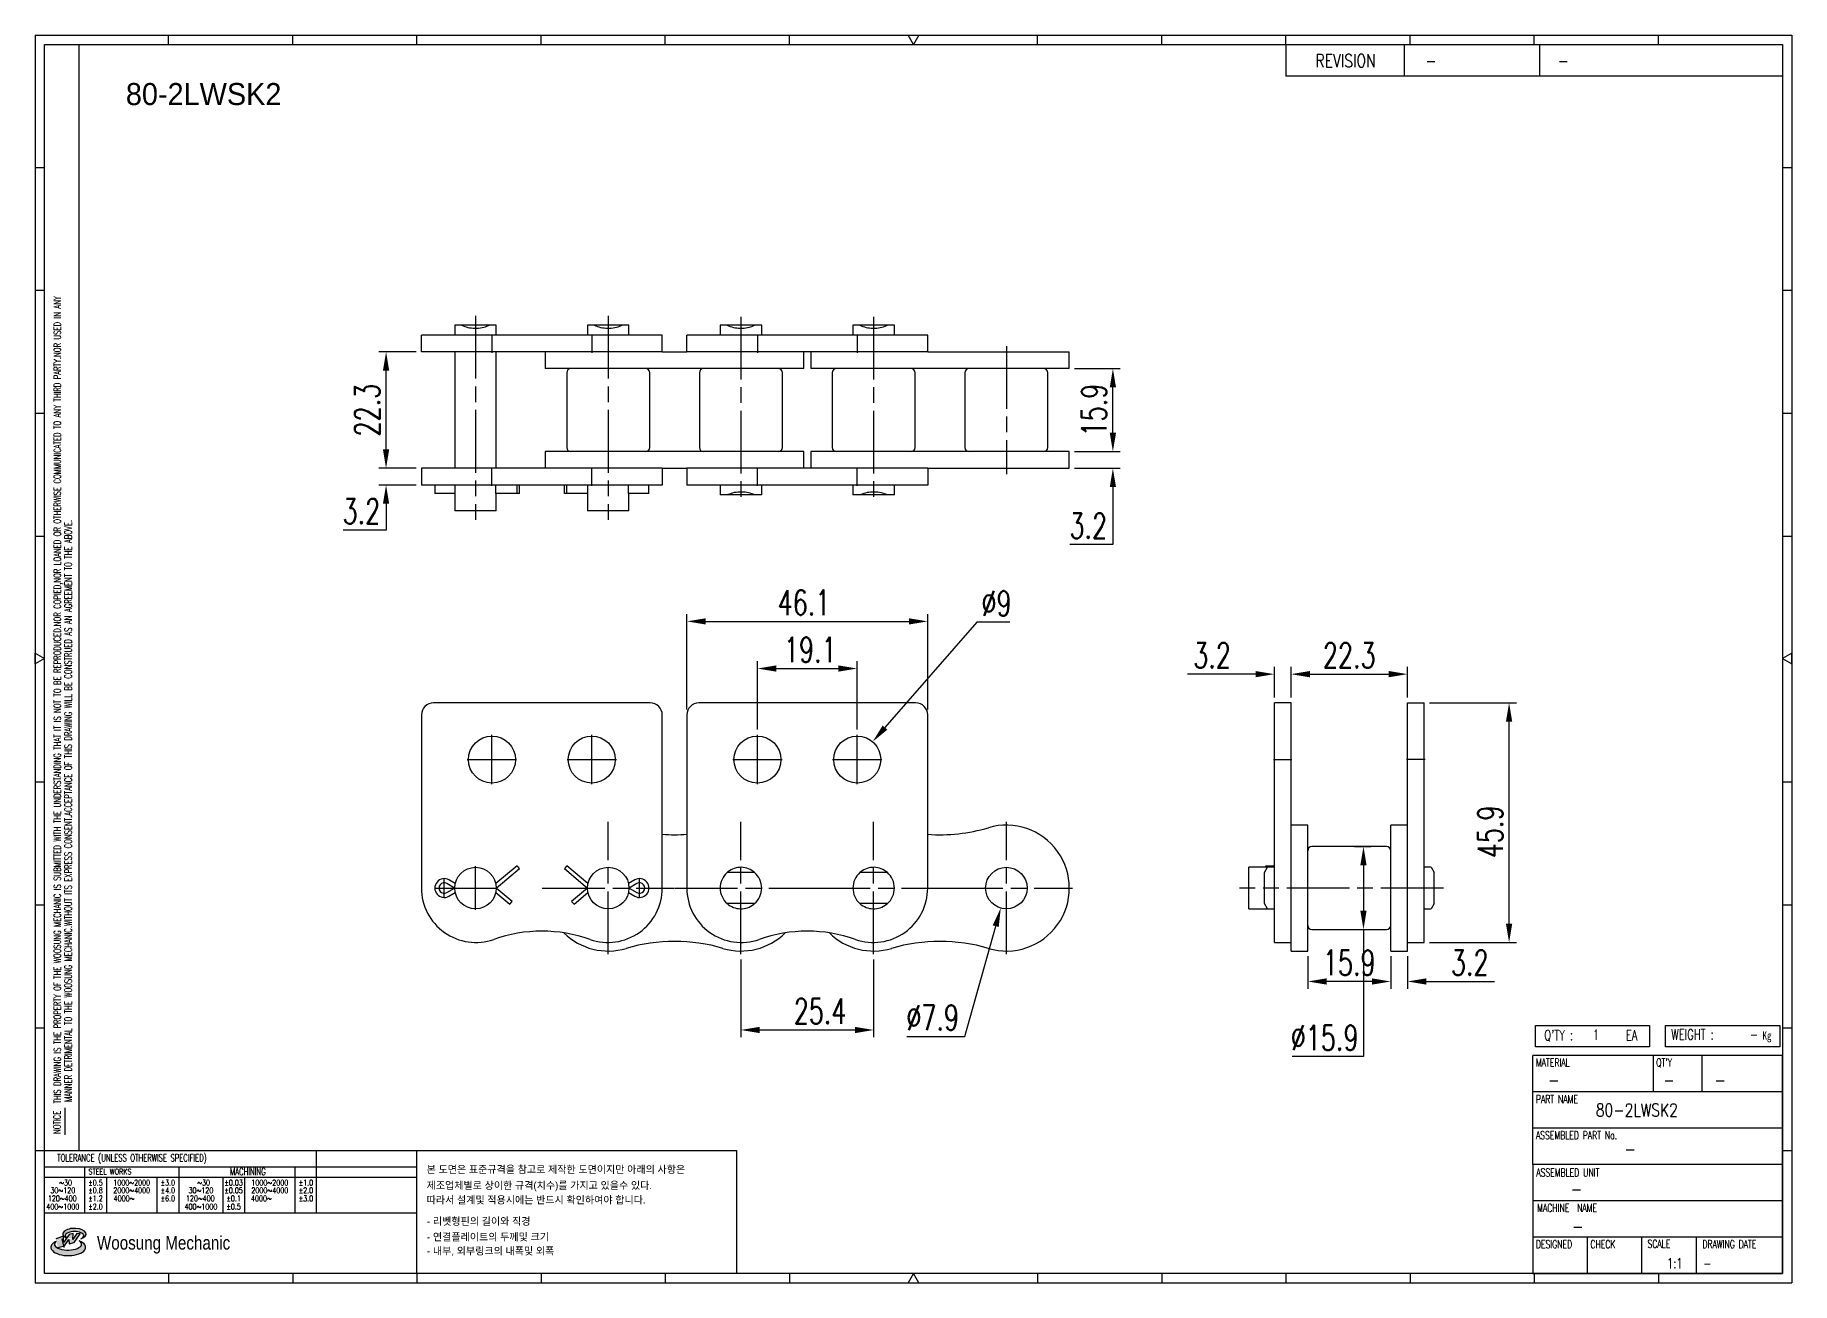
# Model space of a CAD drawing. Header units: millimetres. Extents: x 1209 to 1546, y 59 to 298.
import ezdxf
from ezdxf.enums import TextEntityAlignment as Align

# ---------------------------------------------------------------- set-up
doc = ezdxf.new("R2010")
doc.units = ezdxf.units.MM
doc.linetypes.add('AM_ISO08W050', pattern=[18, 12, -1.5, 3, -1.5])
doc.layers.get('Defpoints').update_dxf_attribs({"color": 80})
doc.layers.add('CL1', color=140, linetype='AM_ISO08W050', lineweight=25)
for name, color, linetype in [('S-DIM', 7, 'Continuous'), ('TITLE', 7, 'Continuous'), ('도면레이아웃', 7, 'Continuous')]:
    doc.layers.add(name, color=color, linetype=linetype)
doc.styles.add('HAN', font='ROMANS.shx', dxfattribs={"width": 0.7, "bigfont": 'whgtxt.shx'})
doc.styles.add('HKD_ST2', font='romans.shx', dxfattribs={"width": 0.7, "height": 4, "bigfont": '@extfont2.shx'})
doc.styles.add('HSG', font='SIMPLEX.shx', dxfattribs={"width": 0.7, "bigfont": 'HSG.shx'})
doc.styles.add('MtXpl_', font='Gulim.ttf')
doc.styles.add('SLDTEXTSTYLE4', font='arial.ttf', dxfattribs={"width": 0.8})
doc.dimstyles.new('AP2', dxfattribs={"dimscale": 2, "dimtxt": 2.4, "dimasz": 1.8, "dimexe": 0.7, "dimexo": 0.5, "dimgap": 0.6, "dimtad": 1, "dimtoh": 1, "dimdec": 1, "dimrnd": 0.01, "dimzin": 9, "dimdsep": 46, "dimtxsty": 'HSG', "dimcen": 0, "dimclrd": 251, "dimclre": 251, "dimclrt": 60, "dimazin": 2, "dimtp": 1, "dimtm": 1, "dimtfac": 0.5, "dimtdec": 1, "dimtofl": 0, "dimtmove": 0, "dimatfit": 3, "dimfxl": 0, "dimtvp": 1, "dimtolj": 2, "dimlwd": -1, "dimlwe": -1, "dimarcsym": 0})

# ---------------------------------------------------------------- blocks, each defined once
blk = doc.blocks.new('MAST')
at = {"layer": '도면레이아웃'}
h = blk.add_hatch(color=10, dxfattribs=at)
h.paths.add_polyline_path([(1.544, 35.177), (1.554, 34.966), (1.779, 35.034), (2.054, 35.422), (1.908, 35.446), (1.728, 35.167), (1.741, 35.439), (1.547, 35.405), (1.292, 35.041), (1.295, 35.33), (0.943, 35.208), (1.03, 34.8), (1.336, 34.885)])
edge = h.paths.add_edge_path()
edge.add_ellipse((1.795, 35.421), major_axis=(-0.53, 0), ratio=0.487785, start_angle=122.36065, end_angle=403.39574)
edge.add_line((1.411, 35.244), (1.419, 35.261))
edge.add_ellipse((1.798, 35.344), major_axis=(-0.423, 0), ratio=0.444396, start_angle=131.58977, end_angle=386.19408, ccw=False)
edge = h.paths.add_edge_path()
edge.add_ellipse((1.512, 34.815), major_axis=(-0.793, 0), ratio=0.480113, start_angle=314.67633, end_angle=590.85213)
edge.add_ellipse((1.501, 34.958), major_axis=(-0.62, 0), ratio=0.43311, start_angle=331.7024, end_angle=574.42495, ccw=False)
at = {"color": 140}
for p, q in [((0, 90.118), (80.15, 90.118)), ((0, 90.118), (0, 33.191)), ((80.15, 90.118), (80.15, 33.191)), ((57.068, 89.693), (57.068, 88.246)), ((62.47, 89.693), (62.47, 88.246)), ((68.635, 89.693), (68.635, 88.246)), ((79.725, 88.246), (57.068, 88.246)), ((68.449, 43.961), (68.449, 44.936)), ((68.449, 44.936), (73.654, 44.936)), ((73.654, 44.936), (73.654, 43.961)), ((74.39, 43.961), (74.39, 44.936)), ((74.39, 44.936), (79.595, 44.936)), ((79.595, 44.936), (79.595, 43.961)), ((68.336, 38.59), (68.336, 43.563)), ((79.725, 43.563), (68.336, 43.563)), ((73.654, 43.961), (68.449, 43.961)), ((73.827, 43.563), (73.827, 41.905)), ((79.595, 43.961), (74.39, 43.961)), ((76.037, 43.563), (76.037, 41.905)), ((79.725, 38.59), (79.725, 43.563)), ((79.725, 41.905), (68.336, 41.905)), ((79.725, 40.248), (68.336, 40.248)), ((68.336, 38.59), (68.336, 33.616)), ((79.725, 38.59), (68.336, 38.59)), ((79.725, 33.616), (79.725, 38.59)), ((79.725, 36.932), (68.336, 36.932)), ((79.725, 35.274), (68.336, 35.274)), ((70.822, 33.616), (70.822, 35.274)), ((73.309, 33.616), (73.309, 35.274)), ((75.796, 33.616), (75.796, 35.274)), ((0, 33.191), (80.15, 33.191)), ((68.336, 33.616), (79.725, 33.616))]:
    blk.add_line(p, q, dxfattribs=at)
for p, q in [((6.089, 89.693), (6.089, 90.118)), ((11.753, 89.693), (11.753, 90.118)), ((17.418, 89.693), (17.418, 90.118)), ((23.082, 89.693), (23.082, 90.118)), ((28.746, 89.693), (28.746, 90.118)), ((34.411, 89.693), (34.411, 90.118)), ((45.739, 89.693), (45.739, 90.118)), ((51.404, 89.693), (51.404, 90.118)), ((57.068, 89.693), (57.068, 90.118)), ((62.732, 89.693), (62.732, 90.118)), ((68.397, 89.693), (68.397, 90.118)), ((74.061, 89.693), (74.061, 90.118)), ((0, 84.085), (0.425, 84.085)), ((79.725, 84.085), (80.15, 84.085)), ((0, 78.478), (0.425, 78.478)), ((79.725, 78.478), (80.15, 78.478)), ((0, 72.87), (0.425, 72.87)), ((79.725, 72.87), (80.15, 72.87)), ((0, 67.262), (0.425, 67.262)), ((79.725, 67.262), (80.15, 67.262)), ((0, 56.047), (0.425, 56.047)), ((79.725, 56.047), (80.15, 56.047)), ((0, 50.439), (0.425, 50.439)), ((79.725, 50.439), (80.15, 50.439)), ((0, 44.832), (0.425, 44.832)), ((79.725, 44.832), (80.15, 44.832)), ((1.377, 39.947), (1.377, 41.174)), ((0, 39.224), (0.425, 39.224)), ((79.725, 39.224), (80.15, 39.224)), ((6.089, 33.616), (6.089, 33.191)), ((11.753, 33.616), (11.753, 33.191)), ((17.418, 33.616), (17.418, 33.191)), ((23.082, 33.616), (23.082, 33.191)), ((28.746, 33.616), (28.746, 33.191)), ((34.411, 33.616), (34.411, 33.191)), ((45.739, 33.616), (45.739, 33.191)), ((51.404, 33.616), (51.404, 33.191)), ((57.068, 33.616), (57.068, 33.191)), ((62.732, 33.616), (62.732, 33.191)), ((68.397, 33.616), (68.397, 33.191)), ((74.061, 33.616), (74.061, 33.191))]:
    blk.add_line(p, q)
at = {"color": 2}
for p, q in [((2.017, 39.224), (2.017, 89.693)), ((0.425, 39.224), (17.418, 39.224)), ((0.425, 38.487), (17.418, 38.487)), ((2.257, 38.487), (2.257, 36.382)), ((6.557, 38.5), (6.557, 36.382)), ((11.857, 38.487), (11.857, 36.382)), ((12.816, 39.224), (12.816, 36.382)), ((17.418, 33.616), (17.418, 39.224)), ((0.425, 38.012), (17.418, 38.012)), ((3.257, 38.012), (3.257, 36.382)), ((5.557, 38.012), (5.557, 36.382)), ((8.557, 38.012), (8.557, 36.382)), ((9.557, 38.026), (9.557, 36.382)), ((0.425, 36.382), (17.418, 36.382))]:
    blk.add_line(p, q, dxfattribs=at)
for points in [[(40.075, 89.693), (39.83, 90.118), (40.32, 90.118)], [(0.425, 61.679), (0, 61.433), (0, 61.924)], [(79.725, 61.679), (80.15, 61.433), (80.15, 61.924)], [(40.075, 33.616), (39.83, 33.191), (40.32, 33.191)]]:
    blk.add_lwpolyline(points, close=True)
at = {"color": 140}
blk.add_lwpolyline([(0.425, 89.693), (79.725, 89.693), (79.725, 33.616), (0.425, 33.616)], close=True, dxfattribs=at)
at = {"layer": '도면레이아웃'}
for p, q in [((1.295, 35.33), (0.943, 35.208)), ((1.547, 35.405), (1.292, 35.041)), ((1.292, 35.041), (1.295, 35.33)), ((1.741, 35.439), (1.547, 35.405)), ((1.908, 35.446), (1.728, 35.167)), ((1.728, 35.167), (1.741, 35.439)), ((1.779, 35.034), (2.054, 35.422)), ((2.054, 35.422), (1.908, 35.446)), ((1.03, 34.8), (1.336, 34.885)), ((1.224, 35.208), (1.311, 34.8)), ((1.224, 35.208), (1.224, 35.208)), ((1.336, 34.885), (1.544, 35.177)), ((1.419, 35.261), (1.411, 35.244)), ((1.544, 35.177), (1.554, 34.966)), ((1.554, 34.966), (1.779, 35.034))]:
    blk.add_line(p, q, dxfattribs=at)
for centre, major_axis, ratio, start_param, end_param in [((1.795, 35.421), (-0.53, 0), 0.487785, 2.135596, 7.040584), ((1.798, 35.344), (-0.423, 0), 0.444396, 2.296675, 6.740358), ((1.512, 34.815), (-0.793, 0), 0.480113, 5.492138, 10.312315), ((1.501, 34.958), (-0.62, 0), 0.43311, 5.789299, 10.025607)]:
    blk.add_ellipse(centre, major_axis=major_axis, ratio=ratio, start_param=start_param, end_param=end_param, dxfattribs=at)
for s, height, style, width, p in [('REVISION', 0.5806, 'HAN', 0.8, (58.415, 88.664)), ('-', 0.581, 'HAN', 0.8, (63.426, 88.664)), ('-', 0.581, 'HAN', 0.8, (69.468, 88.664)), ("Q'TY : ", 0.4746, 'HKD_ST2', 0.7, (68.857, 44.253)), ('1', 0.475, 'HKD_ST2', 0.7, (71.071, 44.275)), ('EA', 0.4746, 'HKD_ST2', 0.7, (72.578, 44.253)), ('WEIGHT : ', 0.4746, 'HKD_ST2', 0.7, (74.65, 44.286)), ('-', 0.581, 'HAN', 0.8, (69.029, 42.157)), ('-', 0.581, 'HAN', 0.8, (74.289, 42.157)), ('-', 0.581, 'HAN', 0.8, (76.623, 42.157)), ('-', 0.581, 'HAN', 0.8, (72.515, 39.013)), ('-', 0.581, 'HAN', 0.8, (70.067, 37.189)), ('-', 0.581, 'HAN', 0.8, (70.126, 35.48)), ('1:1', 0.4746, 'HKD_ST2', 0.7, (74.458, 33.848)), ('-', 0.475, 'HKD_ST2', 0.7, (76.112, 33.837))]:
    blk.add_text(s, height=height, dxfattribs=dict(style=style, width=width)).set_placement(p)
at = {"color": 6, "style": 'HKD_ST2', "width": 0.7}
for s, p in [(' THIS DRAWING IS THE PROPERTY OF THE WOOSUNG MECHANIC IS SUBMITTED WITH THE UNDERSTANDING THAT IT IS NOT TO BE REPRODUCED.NOR COPIED,NOR LOANED OR OTHERWISE COMMUNICATED TO ANY THIRD PARTY.NOR USED IN ANY', (1.173, 41.217)), ('MANNER DETRIMENTAL TO THE WOOSUNG MECHANIC.WITHOUT ITS EXPRESS CONSENT.ACCEPTANCE OF THIS DRAWING WILL BE CONSTRUED AS AN AGREEMENT TO THE ABOVE.', (1.672, 41.447))]:
    blk.add_text(s, height=0.326266, rotation=90, dxfattribs=at).set_placement(p)
at = {"style": 'HKD_ST2', "width": 0.7}
blk.add_text('-', height=0.475, dxfattribs=at).set_placement((78.613, 44.286), align=Align.RIGHT)
at = {"color": 254, "style": 'HKD_ST2', "width": 0.7}
for s, height, p in [('MATERIAL', 0.3651, (68.474, 43.425)), ("QT'Y", 0.3651, (73.965, 43.425)), ('PART NAME', 0.3651, (68.474, 41.756)), ('ASSEMBLED PART No.', 0.36511, (68.474, 40.109)), ('ASSEMBLED UNIT', 0.36511, (68.49, 38.408)), ('MACHINE  NAME', 0.36511, (68.532, 36.794)), ('DESIGNED', 0.3651, (68.474, 35.136)), ('CHECK', 0.3651, (70.961, 35.136)), ('SCALE', 0.3651, (73.566, 35.153)), ('DRAWING DATE', 0.36511, (76.071, 35.141))]:
    blk.add_text(s, height=height, dxfattribs=at).set_placement(p, align=Align.TOP_LEFT)
at = {"style": 'HKD_ST2', "width": 0.7}
blk.add_text('NOTICE', height=0.3263, rotation=90, dxfattribs=at).set_placement((1.163, 39.988))
blk.add_text('TOLERANCE (UNLESS OTHERWISE SPECIFIED)', height=0.32627, dxfattribs=at).set_placement((4.417, 38.896), align=Align.MIDDLE_CENTER)
at = {"color": 4, "style": 'HKD_ST2', "width": 0.7}
for s, height, p in [('%%12630', 0.261, (1.389, 37.762)), ('1000%%1262000', 0.26101, (4.407, 37.762)), ('%%12630', 0.261, (7.689, 37.762)), ('1000%%1262000', 0.26101, (10.707, 37.762)), ('120%%126400', 0.26101, (1.237, 37.045)), ('30%%126120', 0.261, (1.263, 37.411)), ('4000%%126', 0.261, (4.061, 37.045)), ('2000%%1264000', 0.26101, (4.407, 37.411)), ('120%%126400', 0.26101, (7.537, 37.045)), ('30%%126120', 0.261, (7.563, 37.411)), ('4000%%126', 0.261, (10.321, 37.045)), ('2000%%1264000', 0.26101, (10.707, 37.411)), ('400%%1261000', 0.26101, (1.263, 36.67)), ('400%%1261000', 0.26101, (7.563, 36.67))]:
    blk.add_text(s, height=height, dxfattribs=at).set_placement(p, align=Align.MIDDLE_CENTER)
for s, height, p in [('%%P0.5', 0.261, (2.757, 37.762)), ('STEEL WORKS', 0.26101, (3.416, 38.268)), ('%%P3.0', 0.261, (6.057, 37.762)), ('%%P0.03', 0.261, (9.057, 37.762)), ('MACHINING', 0.3263, (9.707, 38.27)), ('%%P1.0', 0.261, (12.357, 37.762)), ('%%P0.8', 0.261, (2.757, 37.411)), ('%%P1.2', 0.261, (2.757, 37.045)), ('%%P4.0', 0.261, (6.057, 37.411)), ('%%P6.0', 0.261, (6.057, 37.045)), ('%%P0.05', 0.261, (9.057, 37.411)), ('%%P0.1', 0.261, (9.057, 37.045)), ('%%P2.0', 0.261, (12.357, 37.411)), ('%%P3.0', 0.261, (12.357, 37.045)), ('%%P2.0', 0.261, (2.757, 36.67)), ('%%P0.5', 0.261, (9.057, 36.67))]:
    blk.add_text(s, height=height, dxfattribs=at).set_placement(p, align=Align.MIDDLE)
at = {"color": 1, "style": 'SLDTEXTSTYLE4', "width": 0.8}
blk.add_text('Woosung Mechanic', height=0.61957, dxfattribs=at).set_placement((2.822, 34.711))
at = {"layer": 'TITLE', "width": 0.8}
blk.add_text('Kg', height=0.3789, dxfattribs=at).set_placement((78.807, 44.286))
blk = doc.blocks.new('*D2')
at = {"layer": 'Defpoints', "color": 0, "transparency": 16777216}
for p in [(1468.94, 122.27), (1472.14, 122.27), (1468.94, 116.44)]:
    blk.add_point(p, dxfattribs=at)
at = {"layer": 'S-DIM', "color": 251, "linetype": 'ByBlock', "transparency": 16777216}
for p, q in [((1468.94, 121.27), (1468.94, 115.04)), ((1472.14, 121.27), (1472.14, 115.04)), ((1465.34, 116.44), (1461.74, 116.44)), ((1475.74, 116.44), (1488.78, 116.44))]:
    blk.add_line(p, q, dxfattribs=at)
at = {"layer": 'S-DIM', "color": 251, "transparency": 16777216}
for points in [[(1465.34, 117.04), (1465.34, 115.84), (1468.94, 116.44)], [(1475.74, 117.04), (1475.74, 115.84), (1472.14, 116.44)]]:
    blk.add_solid(points, dxfattribs=at)
at = {"layer": 'S-DIM', "color": 60, "transparency": 16777216, "insert": (1484.06, 120.04), "char_height": 4.8, "attachment_point": 5, "style": 'HSG'}
blk.add_mtext('\\A2;3.2', dxfattribs=at)
blk = doc.blocks.new('*D3')
at = {"layer": 'Defpoints', "color": 0, "transparency": 16777216}
for p in [(1453.06, 122.27), (1468.94, 122.27), (1453.06, 116.44)]:
    blk.add_point(p, dxfattribs=at)
at = {"layer": 'S-DIM', "color": 251, "linetype": 'ByBlock', "transparency": 16777216}
for p, q in [((1453.06, 121.27), (1453.06, 115.04)), ((1468.94, 121.27), (1468.94, 115.04)), ((1465.34, 116.44), (1456.66, 116.44))]:
    blk.add_line(p, q, dxfattribs=at)
at = {"layer": 'S-DIM', "color": 251, "transparency": 16777216}
for points in [[(1456.66, 117.04), (1456.66, 115.84), (1453.06, 116.44)], [(1465.34, 117.04), (1465.34, 115.84), (1468.94, 116.44)]]:
    blk.add_solid(points, dxfattribs=at)
at = {"layer": 'S-DIM', "color": 60, "transparency": 16777216, "insert": (1461, 120.04), "char_height": 4.8, "attachment_point": 5, "style": 'HSG'}
blk.add_mtext('\\A2;15.9', dxfattribs=at)
blk = doc.blocks.new('*D4')
at = {"layer": 'Defpoints', "color": 0, "transparency": 16777216}
for p in [(1461, 142.26), (1463.72, 142.26), (1461, 126.38)]:
    blk.add_point(p, dxfattribs=at)
at = {"layer": 'S-DIM', "color": 251, "linetype": 'ByBlock', "transparency": 16777216}
for p, q in [((1462, 142.26), (1465.12, 142.26)), ((1463.72, 138.66), (1463.72, 129.98)), ((1462, 126.38), (1465.12, 126.38)), ((1463.72, 126.38), (1463.72, 102.08)), ((1463.72, 102.08), (1450.04, 102.08))]:
    blk.add_line(p, q, dxfattribs=at)
at = {"layer": 'S-DIM', "color": 251, "transparency": 16777216}
for points in [[(1463.12, 138.66), (1464.32, 138.66), (1463.72, 142.26)], [(1463.12, 129.98), (1464.32, 129.98), (1463.72, 126.38)]]:
    blk.add_solid(points, dxfattribs=at)
at = {"layer": 'S-DIM', "color": 60, "transparency": 16777216, "insert": (1456.28, 105.68), "char_height": 4.8, "attachment_point": 5, "style": 'HSG'}
blk.add_mtext('\\A2;%%c15.9', dxfattribs=at)
blk = doc.blocks.new('*D5')
at = {"layer": 'Defpoints', "color": 0, "transparency": 16777216}
for p in [(1449.86, 175.26), (1446.66, 169.77), (1449.86, 169.77)]:
    blk.add_point(p, dxfattribs=at)
at = {"layer": 'S-DIM', "color": 251, "linetype": 'ByBlock', "transparency": 16777216}
for p, q in [((1443.06, 175.26), (1430.02, 175.26)), ((1446.66, 170.77), (1446.66, 176.66)), ((1449.86, 170.77), (1449.86, 176.66)), ((1453.46, 175.26), (1457.06, 175.26))]:
    blk.add_line(p, q, dxfattribs=at)
at = {"layer": 'S-DIM', "color": 251, "transparency": 16777216}
for points in [[(1443.06, 175.86), (1443.06, 174.66), (1446.66, 175.26)], [(1453.46, 175.86), (1453.46, 174.66), (1449.86, 175.26)]]:
    blk.add_solid(points, dxfattribs=at)
at = {"layer": 'S-DIM', "color": 60, "transparency": 16777216, "insert": (1434.74, 178.86), "char_height": 4.8, "attachment_point": 5, "style": 'HSG'}
blk.add_mtext('\\A2;3.2', dxfattribs=at)
blk = doc.blocks.new('*D6')
at = {"layer": 'Defpoints', "color": 0, "transparency": 16777216}
for p in [(1472.14, 175.26), (1449.86, 169.77), (1472.14, 169.77)]:
    blk.add_point(p, dxfattribs=at)
at = {"layer": 'S-DIM', "color": 251, "linetype": 'ByBlock', "transparency": 16777216}
for p, q in [((1449.86, 170.77), (1449.86, 176.66)), ((1453.46, 175.26), (1468.54, 175.26)), ((1472.14, 170.77), (1472.14, 176.66))]:
    blk.add_line(p, q, dxfattribs=at)
at = {"layer": 'S-DIM', "color": 251, "transparency": 16777216}
for points in [[(1453.46, 175.86), (1453.46, 174.66), (1449.86, 175.26)], [(1468.54, 175.86), (1468.54, 174.66), (1472.14, 175.26)]]:
    blk.add_solid(points, dxfattribs=at)
at = {"layer": 'S-DIM', "color": 60, "transparency": 16777216, "insert": (1461, 178.86), "char_height": 4.8, "attachment_point": 5, "style": 'HSG'}
blk.add_mtext('\\A2;22.3', dxfattribs=at)
blk = doc.blocks.new('*D7')
at = {"layer": 'Defpoints', "color": 0, "transparency": 16777216}
for p in [(1475.34, 169.77), (1491.59, 169.77), (1475.34, 123.92)]:
    blk.add_point(p, dxfattribs=at)
at = {"layer": 'S-DIM', "color": 251, "linetype": 'ByBlock', "transparency": 16777216}
for p, q in [((1476.34, 169.77), (1492.99, 169.77)), ((1491.59, 127.52), (1491.59, 166.17)), ((1476.34, 123.92), (1492.99, 123.92))]:
    blk.add_line(p, q, dxfattribs=at)
at = {"layer": 'S-DIM', "color": 251, "transparency": 16777216}
for points in [[(1490.99, 166.17), (1492.19, 166.17), (1491.59, 169.77)], [(1490.99, 127.52), (1492.19, 127.52), (1491.59, 123.92)]]:
    blk.add_solid(points, dxfattribs=at)
at = {"layer": 'S-DIM', "color": 60, "transparency": 16777216, "insert": (1487.99, 145.07), "char_height": 4.8, "attachment_point": 5, "rotation": 90, "style": 'HSG'}
blk.add_mtext('\\A2;45.9', dxfattribs=at)
blk = doc.blocks.new('*D8')
at = {"layer": 'Defpoints', "color": 0, "transparency": 16777216}
for p in [(1344.57, 121.67), (1369.97, 121.67), (1369.97, 107.16)]:
    blk.add_point(p, dxfattribs=at)
at = {"layer": 'S-DIM', "color": 251, "linetype": 'ByBlock', "transparency": 16777216}
for p, q in [((1344.57, 120.67), (1344.57, 105.76)), ((1369.97, 120.67), (1369.97, 105.76)), ((1348.17, 107.16), (1366.37, 107.16))]:
    blk.add_line(p, q, dxfattribs=at)
at = {"layer": 'S-DIM', "color": 251, "transparency": 16777216}
for points in [[(1348.17, 107.76), (1348.17, 106.56), (1344.57, 107.16)], [(1366.37, 107.76), (1366.37, 106.56), (1369.97, 107.16)]]:
    blk.add_solid(points, dxfattribs=at)
at = {"layer": 'S-DIM', "color": 60, "transparency": 16777216, "insert": (1359.72, 110.76), "char_height": 4.8, "attachment_point": 5, "style": 'HSG'}
blk.add_mtext('\\A2;25.4', dxfattribs=at)
blk = doc.blocks.new('*D9')
at = {"layer": 'Defpoints', "color": 0, "transparency": 16777216}
for p in [(1396.44, 138.15), (1394.3, 130.5)]:
    blk.add_point(p, dxfattribs=at)
at = {"layer": 'S-DIM', "color": 251, "linetype": 'ByBlock', "transparency": 16777216}
for p, q in [((1387.43, 105.94), (1393.33, 127.03)), ((1376.31, 105.94), (1387.43, 105.94))]:
    blk.add_line(p, q, dxfattribs=at)
at = {"layer": 'S-DIM', "color": 251, "transparency": 16777216}
blk.add_solid([(1392.75, 127.19), (1393.91, 126.87), (1394.3, 130.5)], dxfattribs=at)
at = {"layer": 'S-DIM', "color": 60, "transparency": 16777216, "insert": (1381.27, 109.54), "char_height": 4.8, "attachment_point": 5, "style": 'HSG'}
blk.add_mtext('\\A2;∅7.9', dxfattribs=at)
blk = doc.blocks.new('*D10')
at = {"layer": 'Defpoints', "color": 0, "transparency": 16777216}
for p in [(1366.82, 176.34), (1347.72, 163.65), (1366.82, 163.65)]:
    blk.add_point(p, dxfattribs=at)
at = {"layer": 'S-DIM', "color": 251, "linetype": 'ByBlock', "transparency": 16777216}
for p, q in [((1347.72, 164.65), (1347.72, 177.74)), ((1351.32, 176.34), (1363.22, 176.34)), ((1366.82, 164.65), (1366.82, 177.74))]:
    blk.add_line(p, q, dxfattribs=at)
at = {"layer": 'S-DIM', "color": 251, "transparency": 16777216}
for points in [[(1351.32, 176.94), (1351.32, 175.74), (1347.72, 176.34)], [(1363.22, 176.94), (1363.22, 175.74), (1366.82, 176.34)]]:
    blk.add_solid(points, dxfattribs=at)
at = {"layer": 'S-DIM', "color": 60, "transparency": 16777216, "insert": (1357.85, 179.94), "char_height": 4.8, "attachment_point": 5, "style": 'HSG'}
blk.add_mtext('\\A2;19.1', dxfattribs=at)
blk = doc.blocks.new('*D11')
at = {"layer": 'Defpoints', "color": 0, "transparency": 16777216}
for p in [(1380.32, 185.36), (1334.22, 167.47), (1380.32, 167.47)]:
    blk.add_point(p, dxfattribs=at)
at = {"layer": 'S-DIM', "color": 251, "linetype": 'ByBlock', "transparency": 16777216}
for p, q in [((1334.22, 168.47), (1334.22, 186.76)), ((1337.82, 185.36), (1376.72, 185.36)), ((1380.32, 168.47), (1380.32, 186.76))]:
    blk.add_line(p, q, dxfattribs=at)
at = {"layer": 'S-DIM', "color": 251, "transparency": 16777216}
for points in [[(1337.82, 185.96), (1337.82, 184.76), (1334.22, 185.36)], [(1376.72, 185.96), (1376.72, 184.76), (1380.32, 185.36)]]:
    blk.add_solid(points, dxfattribs=at)
at = {"layer": 'S-DIM', "color": 60, "transparency": 16777216, "insert": (1356.65, 188.96), "char_height": 4.8, "attachment_point": 5, "style": 'HSG'}
blk.add_mtext('\\A2;46.1', dxfattribs=at)
blk = doc.blocks.new('*D12')
at = {"layer": 'Defpoints', "color": 0, "transparency": 16777216}
for p in [(1369.77, 162.32), (1363.86, 155.53)]:
    blk.add_point(p, dxfattribs=at)
at = {"layer": 'S-DIM', "color": 251, "linetype": 'ByBlock', "transparency": 16777216}
for p, q in [((1389.72, 185.21), (1372.14, 165.03)), ((1396.04, 185.21), (1389.72, 185.21))]:
    blk.add_line(p, q, dxfattribs=at)
at = {"layer": 'S-DIM', "color": 251, "transparency": 16777216}
blk.add_solid([(1371.69, 165.42), (1372.59, 164.63), (1369.77, 162.32)], dxfattribs=at)
at = {"layer": 'S-DIM', "color": 60, "transparency": 16777216, "insert": (1393.48, 188.81), "char_height": 4.8, "attachment_point": 5, "style": 'HSG'}
blk.add_mtext('\\A2;∅9', dxfattribs=at)
blk = doc.blocks.new('*D13')
at = {"layer": 'Defpoints', "color": 0, "transparency": 16777216}
for p in [(1407.42, 217.86), (1415.76, 217.86), (1407.42, 214.66)]:
    blk.add_point(p, dxfattribs=at)
at = {"layer": 'S-DIM', "color": 251, "linetype": 'ByBlock', "transparency": 16777216}
for p, q in [((1415.76, 221.46), (1415.76, 225.06)), ((1408.42, 217.86), (1417.16, 217.86)), ((1408.42, 214.66), (1417.16, 214.66)), ((1415.76, 211.06), (1415.76, 200.05)), ((1415.76, 200.05), (1407.52, 200.05))]:
    blk.add_line(p, q, dxfattribs=at)
at = {"layer": 'S-DIM', "color": 251, "transparency": 16777216}
for points in [[(1415.16, 221.46), (1416.36, 221.46), (1415.76, 217.86)], [(1415.16, 211.06), (1416.36, 211.06), (1415.76, 214.66)]]:
    blk.add_solid(points, dxfattribs=at)
at = {"layer": 'S-DIM', "color": 60, "transparency": 16777216, "insert": (1411.04, 203.65), "char_height": 4.8, "attachment_point": 5, "style": 'HSG'}
blk.add_mtext('\\A2;3.2', dxfattribs=at)
blk = doc.blocks.new('*D14')
at = {"layer": 'Defpoints', "color": 0, "transparency": 16777216}
for p in [(1407.42, 233.74), (1415.76, 233.74), (1407.42, 217.86)]:
    blk.add_point(p, dxfattribs=at)
at = {"layer": 'S-DIM', "color": 251, "linetype": 'ByBlock', "transparency": 16777216}
for p, q in [((1408.42, 233.74), (1417.16, 233.74)), ((1415.76, 221.46), (1415.76, 230.14)), ((1408.42, 217.86), (1417.16, 217.86))]:
    blk.add_line(p, q, dxfattribs=at)
at = {"layer": 'S-DIM', "color": 251, "transparency": 16777216}
for points in [[(1415.16, 230.14), (1416.36, 230.14), (1415.76, 233.74)], [(1415.16, 221.46), (1416.36, 221.46), (1415.76, 217.86)]]:
    blk.add_solid(points, dxfattribs=at)
at = {"layer": 'S-DIM', "color": 60, "transparency": 16777216, "insert": (1412.16, 225.8), "char_height": 4.8, "attachment_point": 5, "rotation": 90, "style": 'HSG'}
blk.add_mtext('\\A2;15.9', dxfattribs=at)
blk = doc.blocks.new('*D15')
at = {"layer": 'Defpoints', "color": 0, "transparency": 16777216}
for p in [(1276.65, 214.66), (1283.42, 214.66), (1283.42, 211.46)]:
    blk.add_point(p, dxfattribs=at)
at = {"layer": 'S-DIM', "color": 251, "linetype": 'ByBlock', "transparency": 16777216}
for p, q in [((1276.65, 218.26), (1276.65, 221.86)), ((1282.42, 214.66), (1275.25, 214.66)), ((1282.42, 211.46), (1275.25, 211.46)), ((1276.65, 207.86), (1276.65, 202.84)), ((1276.65, 202.84), (1268.41, 202.84))]:
    blk.add_line(p, q, dxfattribs=at)
at = {"layer": 'S-DIM', "color": 251, "transparency": 16777216}
for points in [[(1276.05, 218.26), (1277.25, 218.26), (1276.65, 214.66)], [(1276.05, 207.86), (1277.25, 207.86), (1276.65, 211.46)]]:
    blk.add_solid(points, dxfattribs=at)
at = {"layer": 'S-DIM', "color": 60, "transparency": 16777216, "insert": (1271.93, 206.44), "char_height": 4.8, "attachment_point": 5, "style": 'HSG'}
blk.add_mtext('\\A2;3.2', dxfattribs=at)
blk = doc.blocks.new('*D16')
at = {"layer": 'Defpoints', "color": 0, "transparency": 16777216}
for p in [(1276.65, 236.94), (1283.42, 236.94), (1283.42, 214.66)]:
    blk.add_point(p, dxfattribs=at)
at = {"layer": 'S-DIM', "color": 251, "linetype": 'ByBlock', "transparency": 16777216}
for p, q in [((1282.42, 236.94), (1275.25, 236.94)), ((1276.65, 218.26), (1276.65, 233.34)), ((1282.42, 214.66), (1275.25, 214.66))]:
    blk.add_line(p, q, dxfattribs=at)
at = {"layer": 'S-DIM', "color": 251, "transparency": 16777216}
for points in [[(1276.05, 233.34), (1277.25, 233.34), (1276.65, 236.94)], [(1276.05, 218.26), (1277.25, 218.26), (1276.65, 214.66)]]:
    blk.add_solid(points, dxfattribs=at)
at = {"layer": 'S-DIM', "color": 60, "transparency": 16777216, "insert": (1273.05, 225.8), "char_height": 4.8, "attachment_point": 5, "rotation": 90, "style": 'HSG'}
blk.add_mtext('\\A2;22.3', dxfattribs=at)

msp = doc.modelspace()

# ---------------------------------------------------------------- linework, layer by layer
for p, q in [((1329.52, 240.14), (1283.42, 240.14)), ((1283.42, 236.94), (1283.42, 240.14)), ((1289.8, 242.05), (1289.8, 240.14)), ((1297.74, 242.05), (1289.8, 242.05)), ((1291.14, 242.05), (1291.41, 241.92)), ((1291.41, 241.92), (1291.7, 241.81)), ((1291.7, 241.81), (1292, 241.72)), ((1292, 241.72), (1292.32, 241.63)), ((1292.32, 241.63), (1292.65, 241.57)), ((1292.65, 241.57), (1292.98, 241.52)), ((1292.98, 241.52), (1293.32, 241.49)), ((1293.32, 241.49), (1293.67, 241.48)), ((1293.67, 241.48), (1294.02, 241.48)), ((1294.02, 241.48), (1294.36, 241.5)), ((1294.36, 241.5), (1294.7, 241.54)), ((1294.7, 241.54), (1295.03, 241.6)), ((1295.03, 241.6), (1295.36, 241.67)), ((1295.36, 241.67), (1295.67, 241.76)), ((1295.67, 241.76), (1295.96, 241.86)), ((1295.96, 241.86), (1296.24, 241.98)), ((1296.24, 241.98), (1296.39, 242.05)), ((1297.74, 240.14), (1297.74, 242.05)), ((1315.2, 242.05), (1315.2, 240.14)), ((1323.14, 242.05), (1315.2, 242.05)), ((1316.54, 242.05), (1316.81, 241.92)), ((1316.81, 241.92), (1317.1, 241.81)), ((1317.1, 241.81), (1317.4, 241.72)), ((1317.4, 241.72), (1317.72, 241.63)), ((1317.72, 241.63), (1318.05, 241.57)), ((1318.05, 241.57), (1318.38, 241.52)), ((1318.38, 241.52), (1318.72, 241.49)), ((1318.72, 241.49), (1319.07, 241.48)), ((1319.07, 241.48), (1319.42, 241.48)), ((1319.42, 241.48), (1319.76, 241.5)), ((1319.76, 241.5), (1320.1, 241.54)), ((1320.1, 241.54), (1320.43, 241.6)), ((1320.43, 241.6), (1320.76, 241.67)), ((1320.76, 241.67), (1321.07, 241.76)), ((1321.07, 241.76), (1321.36, 241.86)), ((1321.36, 241.86), (1321.64, 241.98)), ((1321.64, 241.98), (1321.79, 242.05)), ((1323.14, 240.14), (1323.14, 242.05)), ((1329.52, 236.94), (1329.52, 240.14)), ((1380.32, 240.14), (1334.22, 240.14)), ((1334.22, 236.94), (1334.22, 240.14)), ((1340.6, 242.05), (1340.6, 240.14)), ((1348.54, 242.05), (1340.6, 242.05)), ((1341.94, 242.05), (1342.21, 241.92)), ((1342.21, 241.92), (1342.5, 241.81)), ((1342.5, 241.81), (1342.8, 241.72)), ((1342.8, 241.72), (1343.12, 241.63)), ((1343.12, 241.63), (1343.45, 241.57)), ((1343.45, 241.57), (1343.78, 241.52)), ((1343.78, 241.52), (1344.12, 241.49)), ((1344.12, 241.49), (1344.47, 241.48)), ((1344.47, 241.48), (1344.82, 241.48)), ((1344.82, 241.48), (1345.16, 241.5)), ((1345.16, 241.5), (1345.5, 241.54)), ((1345.5, 241.54), (1345.83, 241.6)), ((1345.83, 241.6), (1346.16, 241.67)), ((1346.16, 241.67), (1346.47, 241.76)), ((1346.47, 241.76), (1346.76, 241.86)), ((1346.76, 241.86), (1347.04, 241.98)), ((1347.04, 241.98), (1347.19, 242.05)), ((1348.54, 240.14), (1348.54, 242.05)), ((1366, 242.05), (1366, 240.14)), ((1373.94, 242.05), (1366, 242.05)), ((1367.34, 242.05), (1367.61, 241.92)), ((1367.61, 241.92), (1367.9, 241.81)), ((1367.9, 241.81), (1368.2, 241.72)), ((1368.2, 241.72), (1368.52, 241.63)), ((1368.52, 241.63), (1368.85, 241.57)), ((1368.85, 241.57), (1369.18, 241.52)), ((1369.18, 241.52), (1369.52, 241.49)), ((1369.52, 241.49), (1369.87, 241.48)), ((1369.87, 241.48), (1370.22, 241.48)), ((1370.22, 241.48), (1370.56, 241.5)), ((1370.56, 241.5), (1370.9, 241.54)), ((1370.9, 241.54), (1371.23, 241.6)), ((1371.23, 241.6), (1371.56, 241.67)), ((1371.56, 241.67), (1371.87, 241.76)), ((1371.87, 241.76), (1372.16, 241.86)), ((1372.16, 241.86), (1372.44, 241.98)), ((1372.44, 241.98), (1372.59, 242.05)), ((1373.94, 240.14), (1373.94, 242.05)), ((1380.32, 236.94), (1380.32, 240.14)), ((1329.52, 236.94), (1283.42, 236.94)), ((1289.8, 236.94), (1289.8, 214.66)), ((1297.74, 214.66), (1297.74, 236.94)), ((1307.12, 236.94), (1307.12, 233.74)), ((1329.52, 236.94), (1334.22, 236.94)), ((1380.32, 236.94), (1334.22, 236.94)), ((1356.62, 233.74), (1356.62, 236.94)), ((1357.92, 236.94), (1357.92, 233.74)), ((1380.32, 236.94), (1407.42, 236.94)), ((1407.42, 233.74), (1407.42, 236.94)), ((1356.62, 233.74), (1307.12, 233.74)), ((1311.23, 232.95), (1311.23, 218.65)), ((1327.11, 218.65), (1327.11, 232.95)), ((1336.63, 232.95), (1336.63, 218.65)), ((1352.51, 218.65), (1352.51, 232.95)), ((1407.42, 233.74), (1357.92, 233.74)), ((1362.03, 232.95), (1362.03, 218.65)), ((1377.91, 218.65), (1377.91, 232.95)), ((1387.43, 232.95), (1387.43, 218.65)), ((1403.31, 218.65), (1403.31, 232.95)), ((1307.12, 217.86), (1307.12, 214.66)), ((1356.62, 217.86), (1307.12, 217.86)), ((1356.62, 214.66), (1356.62, 217.86)), ((1357.92, 217.86), (1357.92, 214.66)), ((1407.42, 217.86), (1357.92, 217.86)), ((1407.42, 214.66), (1407.42, 217.86)), ((1329.52, 214.66), (1283.42, 214.66)), ((1283.42, 214.66), (1283.42, 211.46)), ((1329.52, 214.66), (1334.22, 214.66)), ((1329.52, 214.66), (1329.52, 211.46)), ((1380.32, 214.66), (1334.22, 214.66)), ((1334.22, 214.66), (1334.22, 211.46)), ((1380.32, 214.66), (1407.42, 214.66)), ((1380.32, 214.66), (1380.32, 211.46)), ((1329.52, 211.46), (1283.42, 211.46)), ((1285.98, 211.46), (1285.98, 209.86)), ((1289.89, 209.86), (1285.98, 209.86)), ((1289.8, 209.86), (1289.8, 206.55)), ((1289.89, 209.86), (1289.89, 211.46)), ((1297.64, 209.86), (1297.64, 211.46)), ((1302.17, 209.86), (1297.64, 209.86)), ((1297.74, 206.55), (1297.74, 209.86)), ((1301.71, 209.86), (1301.71, 211.46)), ((1302.17, 209.86), (1302.17, 211.46)), ((1310.77, 209.86), (1310.77, 211.46)), ((1315.29, 209.86), (1310.77, 209.86)), ((1311.23, 209.86), (1311.23, 211.46)), ((1315.2, 209.86), (1315.2, 206.55)), ((1315.29, 209.86), (1315.29, 211.46)), ((1323.04, 209.86), (1323.04, 211.46)), ((1326.96, 209.86), (1323.04, 209.86)), ((1323.14, 206.55), (1323.14, 209.86)), ((1326.96, 209.86), (1326.96, 211.46)), ((1380.32, 211.46), (1334.22, 211.46)), ((1340.6, 211.46), (1340.6, 209.55)), ((1348.54, 209.55), (1340.6, 209.55)), ((1342.09, 209.62), (1341.94, 209.55)), ((1342.37, 209.74), (1342.09, 209.62)), ((1342.67, 209.84), (1342.37, 209.74)), ((1342.98, 209.93), (1342.67, 209.84)), ((1343.3, 210), (1342.98, 209.93)), ((1343.64, 210.06), (1343.3, 210)), ((1343.98, 210.1), (1343.64, 210.06)), ((1344.32, 210.12), (1343.98, 210.1)), ((1344.67, 210.12), (1344.32, 210.12)), ((1345.01, 210.11), (1344.67, 210.12)), ((1345.35, 210.08), (1345.01, 210.11)), ((1345.69, 210.03), (1345.35, 210.08)), ((1346.02, 209.96), (1345.69, 210.03)), ((1346.33, 209.88), (1346.02, 209.96)), ((1346.64, 209.79), (1346.33, 209.88)), ((1346.92, 209.68), (1346.64, 209.79)), ((1347.19, 209.55), (1346.92, 209.68)), ((1348.54, 209.55), (1348.54, 211.46)), ((1366, 211.46), (1366, 209.55)), ((1373.94, 209.55), (1366, 209.55)), ((1367.49, 209.62), (1367.34, 209.55)), ((1367.77, 209.74), (1367.49, 209.62)), ((1368.07, 209.84), (1367.77, 209.74)), ((1368.38, 209.93), (1368.07, 209.84)), ((1368.7, 210), (1368.38, 209.93)), ((1369.04, 210.06), (1368.7, 210)), ((1369.38, 210.1), (1369.04, 210.06)), ((1369.72, 210.12), (1369.38, 210.1)), ((1370.07, 210.12), (1369.72, 210.12)), ((1370.41, 210.11), (1370.07, 210.12)), ((1370.75, 210.08), (1370.41, 210.11)), ((1371.09, 210.03), (1370.75, 210.08)), ((1371.42, 209.96), (1371.09, 210.03)), ((1371.73, 209.88), (1371.42, 209.96)), ((1372.04, 209.79), (1371.73, 209.88)), ((1372.32, 209.68), (1372.04, 209.79)), ((1372.59, 209.55), (1372.32, 209.68)), ((1373.94, 209.55), (1373.94, 211.46)), ((1297.74, 206.55), (1289.8, 206.55)), ((1323.14, 206.55), (1315.2, 206.55)), ((1327.21, 169.77), (1285.72, 169.77)), ((1378.01, 169.77), (1336.52, 169.77)), ((1446.66, 123.92), (1446.66, 169.77)), ((1449.86, 169.77), (1446.66, 169.77)), ((1449.86, 146.37), (1449.86, 169.77)), ((1472.14, 146.37), (1472.14, 169.77)), ((1472.14, 169.77), (1475.34, 169.77)), ((1475.34, 123.92), (1475.34, 169.77)), ((1283.42, 167.47), (1283.42, 134.32)), ((1329.52, 134.32), (1329.52, 167.47)), ((1334.22, 167.47), (1334.22, 134.32)), ((1380.32, 134.32), (1380.32, 167.47)), ((1453.06, 146.37), (1449.86, 146.37)), ((1449.86, 122.27), (1449.86, 146.37)), ((1453.06, 122.27), (1453.06, 146.37)), ((1472.14, 146.37), (1468.94, 146.37)), ((1468.94, 122.27), (1468.94, 146.37)), ((1472.14, 122.27), (1472.14, 146.37)), ((1468.14, 142.26), (1453.85, 142.26)), ((1301.71, 138.59), (1297.64, 135.18)), ((1297.74, 134.32), (1302.17, 138.04)), ((1302.17, 138.04), (1301.71, 138.59)), ((1311.23, 138.59), (1310.77, 138.04)), ((1310.77, 138.04), (1315.2, 134.32)), ((1315.29, 135.18), (1311.23, 138.59)), ((1342.98, 137.96), (1342.67, 137.81)), ((1343.3, 138.09), (1342.98, 137.96)), ((1343.64, 138.18), (1343.3, 138.09)), ((1343.98, 138.25), (1343.64, 138.18)), ((1344.32, 138.28), (1343.98, 138.25)), ((1344.67, 138.29), (1344.32, 138.28)), ((1345.01, 138.27), (1344.67, 138.29)), ((1345.35, 138.21), (1345.01, 138.27)), ((1345.69, 138.13), (1345.35, 138.21)), ((1346.02, 138.02), (1345.69, 138.13)), ((1346.33, 137.88), (1346.02, 138.02)), ((1346.64, 137.71), (1346.33, 137.88)), ((1368.38, 137.96), (1368.07, 137.81)), ((1368.7, 138.09), (1368.38, 137.96)), ((1369.04, 138.18), (1368.7, 138.09)), ((1369.38, 138.25), (1369.04, 138.18)), ((1369.72, 138.28), (1369.38, 138.25)), ((1370.07, 138.29), (1369.72, 138.28)), ((1370.41, 138.27), (1370.07, 138.29)), ((1370.75, 138.21), (1370.41, 138.27)), ((1371.09, 138.13), (1370.75, 138.21)), ((1371.42, 138.02), (1371.09, 138.13)), ((1371.73, 137.88), (1371.42, 138.02)), ((1372.04, 137.71), (1371.73, 137.88)), ((1441.75, 130.35), (1441.75, 138.29)), ((1445.32, 138.29), (1441.75, 138.29)), ((1444.75, 137.3), (1445.32, 138.29)), ((1445.06, 138.29), (1445.06, 138.59)), ((1445.06, 138.59), (1446.66, 138.59)), ((1446.66, 138.29), (1445.32, 138.29)), ((1476.68, 138.29), (1475.34, 138.29)), ((1476.68, 138.29), (1477.25, 137.3)), ((1289.77, 134.32), (1288.28, 135.19)), ((1289.89, 135.18), (1288.68, 135.88)), ((1324.26, 135.88), (1323.04, 135.18)), ((1324.66, 135.19), (1323.16, 134.32)), ((1342.09, 137.43), (1341.94, 137.3)), ((1347.19, 137.3), (1341.94, 137.3)), ((1342.37, 137.63), (1342.09, 137.43)), ((1342.67, 137.81), (1342.37, 137.63)), ((1346.92, 137.52), (1346.64, 137.71)), ((1347.19, 137.3), (1346.92, 137.52)), ((1367.49, 137.43), (1367.34, 137.3)), ((1372.59, 137.3), (1367.34, 137.3)), ((1367.77, 137.63), (1367.49, 137.43)), ((1368.07, 137.81), (1367.77, 137.63)), ((1372.32, 137.52), (1372.04, 137.71)), ((1372.59, 137.3), (1372.32, 137.52)), ((1444.75, 131.35), (1444.75, 137.3)), ((1477.25, 131.35), (1477.25, 137.3)), ((1288.28, 133.46), (1289.77, 134.32)), ((1288.68, 132.76), (1289.89, 133.47)), ((1297.64, 133.47), (1300.31, 131.23)), ((1300.77, 131.77), (1297.74, 134.32)), ((1300.31, 131.23), (1300.77, 131.77)), ((1315.2, 134.32), (1312.16, 131.77)), ((1312.16, 131.77), (1312.62, 131.23)), ((1312.62, 131.23), (1315.29, 133.47)), ((1323.04, 133.47), (1324.26, 132.76)), ((1323.16, 134.32), (1324.66, 133.46)), ((1341.94, 131.35), (1342.21, 131.13)), ((1347.19, 131.35), (1341.94, 131.35)), ((1346.76, 131.02), (1347.04, 131.22)), ((1347.04, 131.22), (1347.19, 131.35)), ((1367.34, 131.35), (1367.61, 131.13)), ((1372.59, 131.35), (1367.34, 131.35)), ((1372.16, 131.02), (1372.44, 131.22)), ((1372.44, 131.22), (1372.59, 131.35)), ((1445.32, 130.35), (1444.75, 131.35)), ((1477.25, 131.35), (1476.68, 130.35)), ((1342.21, 131.13), (1342.5, 130.93)), ((1342.5, 130.93), (1342.8, 130.77)), ((1342.8, 130.77), (1343.12, 130.63)), ((1343.12, 130.63), (1343.45, 130.51)), ((1343.45, 130.51), (1343.78, 130.43)), ((1343.78, 130.43), (1344.12, 130.38)), ((1344.12, 130.38), (1344.47, 130.35)), ((1344.47, 130.35), (1344.82, 130.36)), ((1344.82, 130.36), (1345.16, 130.4)), ((1345.16, 130.4), (1345.5, 130.46)), ((1345.5, 130.46), (1345.83, 130.56)), ((1345.83, 130.56), (1346.16, 130.68)), ((1346.16, 130.68), (1346.47, 130.84)), ((1346.47, 130.84), (1346.76, 131.02)), ((1367.61, 131.13), (1367.9, 130.93)), ((1367.9, 130.93), (1368.2, 130.77)), ((1368.2, 130.77), (1368.52, 130.63)), ((1368.52, 130.63), (1368.85, 130.51)), ((1368.85, 130.51), (1369.18, 130.43)), ((1369.18, 130.43), (1369.52, 130.38)), ((1369.52, 130.38), (1369.87, 130.35)), ((1369.87, 130.35), (1370.22, 130.36)), ((1370.22, 130.36), (1370.56, 130.4)), ((1370.56, 130.4), (1370.9, 130.46)), ((1370.9, 130.46), (1371.23, 130.56)), ((1371.23, 130.56), (1371.56, 130.68)), ((1371.56, 130.68), (1371.87, 130.84)), ((1371.87, 130.84), (1372.16, 131.02)), ((1441.75, 130.35), (1445.32, 130.35)), ((1445.32, 130.35), (1446.66, 130.35)), ((1475.34, 130.35), (1476.68, 130.35)), ((1453.85, 126.38), (1468.14, 126.38)), ((1446.66, 123.92), (1449.86, 123.92)), ((1449.86, 122.27), (1453.06, 122.27)), ((1468.94, 122.27), (1472.14, 122.27)), ((1472.14, 123.92), (1475.34, 123.92))]:
    msp.add_line(p, q)
at = {"color": 140}
msp.add_lwpolyline([(1282.55, 84.07), (1343.71, 84.07), (1343.71, 60.54), (1282.55, 60.54)], close=True, dxfattribs=at)
for centre, radius in [((1296.92, 158.92), 4.5), ((1316.02, 158.92), 4.5), ((1347.72, 158.92), 4.5), ((1366.82, 158.92), 4.5), ((1293.77, 134.32), 3.97), ((1319.17, 134.32), 3.97), ((1395.37, 134.32), 3.97)]:
    msp.add_circle(centre, radius)
for centre, radius, start, end in [((1312.02, 232.95), 0.794, 90, 180), ((1326.31, 232.95), 0.794, 0, 90), ((1337.42, 232.95), 0.794, 90, 180), ((1351.71, 232.95), 0.794, 0, 90), ((1362.82, 232.95), 0.794, 90, 180), ((1377.11, 232.95), 0.794, 0, 90), ((1388.22, 232.95), 0.794, 90, 180), ((1402.51, 232.95), 0.794, 0, 90), ((1312.02, 218.65), 0.794, 180, 270), ((1326.31, 218.65), 0.794, 270, 360), ((1337.42, 218.65), 0.794, 180, 270), ((1351.71, 218.65), 0.794, 270, 360), ((1362.82, 218.65), 0.794, 180, 270), ((1377.11, 218.65), 0.794, 270, 360), ((1388.22, 218.65), 0.794, 180, 270), ((1402.51, 218.65), 0.794, 270, 360), ((1285.72, 167.47), 2.3, 90, 180), ((1327.21, 167.47), 2.3, 0, 90), ((1336.52, 167.47), 2.3, 90, 180), ((1378.01, 167.47), 2.3, 0, 90), ((1331.87, 176.92), 32.4, 265.841, 274.159), ((1382.67, 176.92), 32.4, 265.841, 286.6006), ((1395.37, 134.32), 12.05, 253.3994, 106.6006), ((1453.85, 141.47), 0.794, 90, 180), ((1468.14, 141.47), 0.794, 0, 90), ((1287.78, 134.32), 1.8, 60, 300), ((1287.78, 134.32), 0.998, 60, 300), ((1325.16, 134.32), 1.8, 240, 120), ((1325.16, 134.32), 0.998, 240, 120), ((1344.57, 134.32), 3.97, 131.4096, 228.5904), ((1344.57, 134.32), 3.97, 311.4096, 48.5904), ((1369.97, 134.32), 3.97, 131.4096, 228.5904), ((1369.97, 134.32), 3.97, 311.4096, 48.5904), ((1293.82, 134.32), 10.4, 180, 289.2954), ((1319.12, 134.32), 10.4, 250.7046, 0), ((1344.62, 134.32), 10.4, 180, 289.2954), ((1369.92, 134.32), 10.4, 250.7046, 0), ((1306.47, 98.19), 27.88, 70.7046, 109.2954), ((1319.17, 134.32), 12.05, 225.3502, 286.6006), ((1344.57, 134.32), 12.05, 253.3994, 314.6498), ((1357.27, 98.19), 27.88, 70.7046, 109.2954), ((1369.97, 134.32), 12.05, 225.3502, 286.6006), ((1453.85, 127.18), 0.794, 180, 270), ((1468.14, 127.18), 0.794, 270, 0), ((1331.87, 91.72), 32.4, 73.3994, 106.6006), ((1382.67, 91.72), 32.4, 73.3994, 106.6006)]:
    msp.add_arc(centre, radius, start, end)
at = {"layer": 'CL1'}
for p, q in [((1293.77, 243.82), (1293.77, 204.77)), ((1319.17, 243.82), (1319.17, 204.77)), ((1344.57, 243.67), (1344.57, 207.92)), ((1369.97, 243.67), (1369.97, 207.92)), ((1296.92, 240.3), (1296.92, 236.78)), ((1316.02, 240.3), (1316.02, 236.78)), ((1347.72, 240.3), (1347.72, 236.78)), ((1366.82, 240.3), (1366.82, 236.78)), ((1395.37, 238.05), (1395.37, 213.55)), ((1296.92, 211.3), (1296.92, 214.82)), ((1316.02, 211.3), (1316.02, 214.82)), ((1347.72, 211.3), (1347.72, 214.82)), ((1366.82, 211.3), (1366.82, 214.82)), ((1296.92, 154.2), (1296.92, 163.65)), ((1316.02, 154.2), (1316.02, 163.65)), ((1347.72, 154.2), (1347.72, 163.65)), ((1366.82, 154.2), (1366.82, 163.65)), ((1292.19, 158.92), (1301.64, 158.92)), ((1311.29, 158.92), (1320.74, 158.92)), ((1342.99, 158.92), (1352.44, 158.92)), ((1362.09, 158.92), (1371.54, 158.92)), ((1446.5, 158.92), (1450.02, 158.92)), ((1475.5, 158.92), (1471.98, 158.92)), ((1319.17, 121.67), (1319.17, 146.98)), ((1344.57, 121.67), (1344.57, 146.98)), ((1369.97, 121.67), (1369.97, 146.98)), ((1395.37, 121.67), (1395.37, 146.98)), ((1293.77, 130.15), (1293.77, 138.49)), ((1287.78, 132.43), (1287.78, 136.21)), ((1325.16, 132.43), (1325.16, 136.21)), ((1285.89, 134.32), (1297.94, 134.32)), ((1306.52, 134.32), (1331.82, 134.32)), ((1331.92, 134.32), (1357.22, 134.32)), ((1357.32, 134.32), (1382.62, 134.32)), ((1382.72, 134.32), (1408.02, 134.32)), ((1479.02, 134.32), (1439.97, 134.32))]:
    msp.add_line(p, q, dxfattribs=at)

# ---------------------------------------------------------------- block references
at = {"color": 140, "xscale": 4.19495623747351, "yscale": 4.19495623747351, "zscale": 4.19495623747351}
msp.add_blockref('MAST', (1209.48, -80.48), dxfattribs=at)

# ---------------------------------------------------------------- texts
at = {"color": 254, "style": 'MtXpl_'}
msp.add_text('80-2LWSK2', height=4.221, dxfattribs=at).set_placement((1226.85, 284.18))
at = {"style": 'HAN', "width": 0.8}
msp.add_text('80-2LWSK2', height=2.436, dxfattribs=at).set_placement((1508.19, 90.62))
at = {"color": 140, "style": 'MtXpl_'}
for s, p in [('본 도면은 표준규격을 참고로 제작한 도면이지만 아래의 사항은', (1284.41, 79.78)), ('제조업체별로 상이한 규격(치수)를 가지고 있을수 있다.', (1284.41, 76.72)), ('따라서 설계및 적용시에는 반드시 확인하여야 합니다.', (1284.41, 73.93)), ('- 리벳형핀의 길이와 직경', (1284.49, 69.84)), ('- 연결플레이트의 두께및 크기', (1284.49, 66.85)), ('- 내부, 외부링크의 내폭및 외폭', (1284.49, 64.16))]:
    msp.add_text(s, height=1.4072, dxfattribs=at).set_placement(p)

# ---------------------------------------------------------------- dimensions: what is measured, and where the dimension line sits
at = {"layer": 'S-DIM'}
for base, p1, p2, picture, middle in [((1276.65, 236.94), (1283.42, 214.66), (1283.42, 236.94), '*D16', (1273.05, 225.8)), ((1415.76, 233.74), (1407.42, 217.86), (1407.42, 233.74), '*D14', (1412.16, 225.8))]:
    dim = msp.add_linear_dim(base=base, p1=p1, p2=p2, angle=90, dimstyle='AP2', override={"dimtmove": 1}, dxfattribs=at)
    dim.commit()
    dim.dimension.update_dxf_attribs({"geometry": picture, "text_midpoint": middle})
for base, p1, p2, picture, middle in [((1415.76, 217.86), (1407.42, 214.66), (1407.42, 217.86), '*D13', (1411.04, 200.05)), ((1276.65, 214.66), (1283.42, 211.46), (1283.42, 214.66), '*D15', (1271.93, 202.84)), ((1491.59276517, 169.77255669), (1475.33857464, 123.92255669), (1475.33857464, 169.77255669), '*D7', (1491.59276517, 145.06699931))]:
    dim = msp.add_linear_dim(base=base, p1=p1, p2=p2, angle=90, dimstyle='AP2', dxfattribs=at)
    dim.commit()
    dim.dimension.update_dxf_attribs({"geometry": picture, "text_midpoint": middle, "dimtype": 128})
for base, p1, p2, picture, middle in [((1380.32, 185.36), (1334.22, 167.47), (1380.32, 167.47), '*D11', (1356.65, 185.36)), ((1366.82, 176.34), (1347.72, 163.65), (1366.82, 163.65), '*D10', (1357.85, 176.34)), ((1449.86, 175.26), (1446.66, 169.77), (1449.86, 169.77), '*D5', (1434.74, 175.26)), ((1369.97, 107.16), (1344.57, 121.67), (1369.97, 121.67), '*D8', (1359.72, 107.16)), ((1468.94, 116.44), (1472.14, 122.27), (1468.94, 122.27), '*D2', (1484.06, 116.44))]:
    dim = msp.add_linear_dim(base=base, p1=p1, p2=p2, dimstyle='AP2', dxfattribs=at)
    dim.commit()
    dim.dimension.update_dxf_attribs({"geometry": picture, "text_midpoint": middle, "dimtype": 128})
for p1, p2, picture, middle in [((1363.86, 155.53), (1369.77, 162.32), '*D12', (1393.48, 185.21)), ((1396.44, 138.15), (1394.3, 130.5), '*D9', (1381.27, 105.94))]:
    dim = msp.add_diameter_dim_2p(p1=p1, p2=p2, dimstyle='AP2', dxfattribs=at)
    dim.commit()
    dim.dimension.update_dxf_attribs({"geometry": picture, "text_midpoint": middle, "dimtype": 131})
for base, p1, p2, picture, middle in [((1472.14, 175.26), (1449.86, 169.77), (1472.14, 169.77), '*D6', (1461, 178.86)), ((1453.06, 116.44), (1468.94, 122.27), (1453.06, 122.27), '*D3', (1461, 120.04))]:
    dim = msp.add_linear_dim(base=base, p1=p1, p2=p2, dimstyle='AP2', override={"dimtmove": 1}, dxfattribs=at)
    dim.commit()
    dim.dimension.update_dxf_attribs({"geometry": picture, "text_midpoint": middle})
dim = msp.add_linear_dim(base=(1463.72, 142.26), p1=(1461, 126.38), p2=(1461, 142.26), angle=90, text='%%c<>', dimstyle='AP2', dxfattribs=at)
dim.commit()
dim.dimension.update_dxf_attribs({"geometry": '*D4', "text_midpoint": (1456.28, 102.08), "dimtype": 128})

doc.saveas('drawing.dxf')
